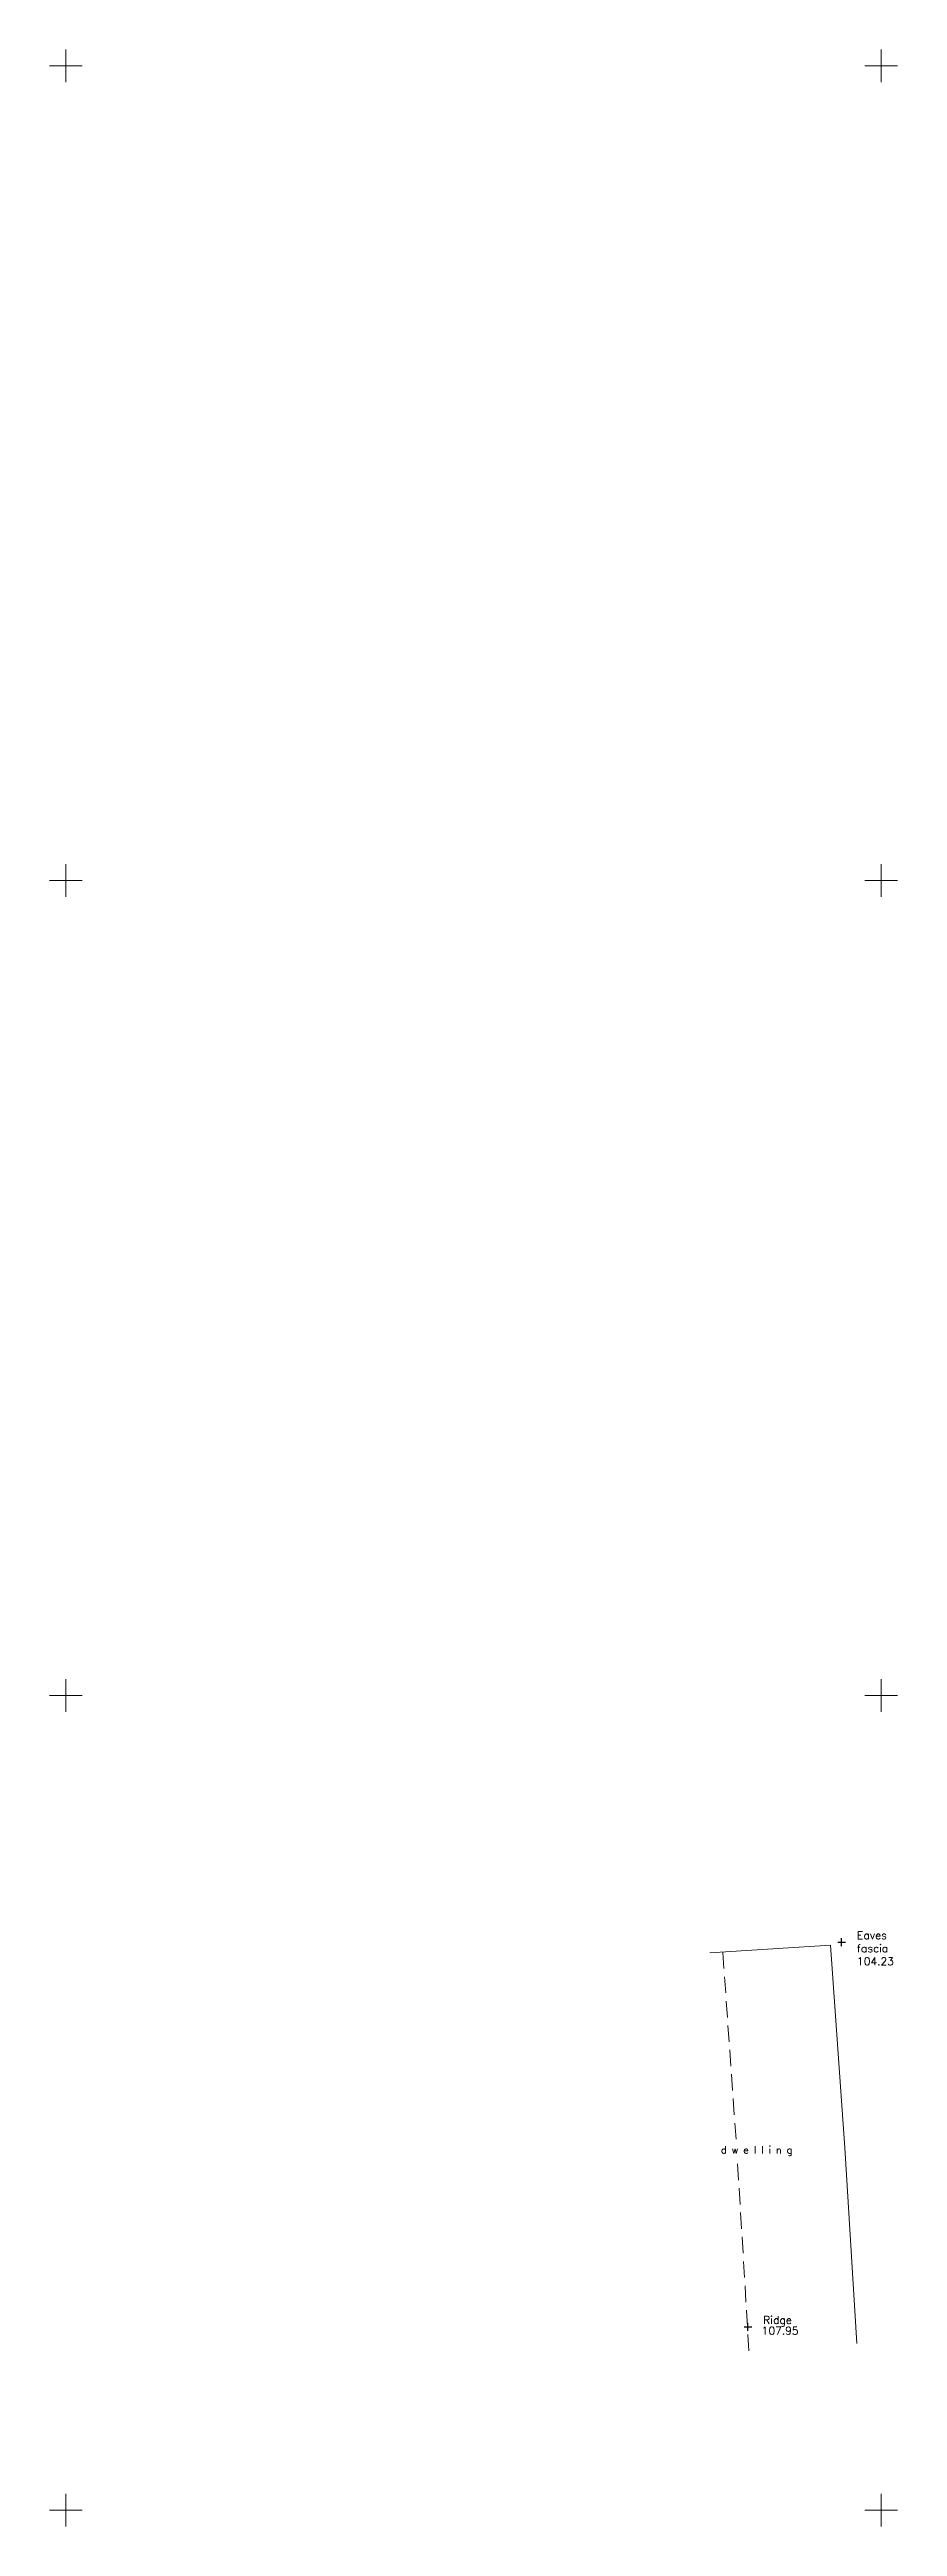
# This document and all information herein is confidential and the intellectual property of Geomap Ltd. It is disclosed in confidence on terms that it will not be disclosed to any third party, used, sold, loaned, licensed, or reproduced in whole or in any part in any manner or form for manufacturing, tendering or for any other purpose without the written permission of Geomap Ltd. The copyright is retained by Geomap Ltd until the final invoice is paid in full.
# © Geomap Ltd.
# Model space of a CAD drawing. Header units: metres. Extents: x 384624 to 384794, y 199250 to 199326.
# Drawn here: x 384624.5 to 384650.5, y 199249.5 to 199325.5 of the extents above; entities that cross this region are included whole.
import ezdxf

# ---------------------------------------------------------------- set-up
doc = ezdxf.new("R2010")
doc.units = ezdxf.units.M
doc.header["$PDMODE"] = 2
doc.header["$PDSIZE"] = 0.12
doc.linetypes.add('DASHED', pattern=[0.75, 0.5, -0.25])
doc.layers.add('C-SURVEY-Figures_Buidlings', color=4, linetype='Continuous', lineweight=18)
doc.layers.add('GRID', color=5, linetype='Continuous', lineweight=18)
for name, color, linetype in [('C-SURVEY-Points_Eaves_Label', 7, 'Continuous'), ('C-SURVEY-Points_Eaves_Marker', 7, 'Continuous'), ('C-SURVEY-Points_Ridge_Label', 7, 'Continuous'), ('C-SURVEY-Points_Ridge_Marker', 7, 'Continuous'), ('Ridge', 5, 'DASHED'), ('TEXT', 7, 'Continuous')]:
    doc.layers.add(name, color=color, linetype=linetype)
doc.styles.add('Geomap', font='romans.shx', dxfattribs={"height": 0.24})

# ---------------------------------------------------------------- blocks, each defined once
blk = doc.blocks.new('*U70')
at = {"layer": 'GRID'}
for p, q in [((-0.5, 0), (0.5, 0)), ((0, -0.5), (0, 0.5))]:
    blk.add_line(p, q, dxfattribs=at)
blk = doc.blocks.new('*U71')
at = {"layer": 'GRID', "color": 0, "linetype": 'ByBlock', "lineweight": -2, "transparency": 16777216}
for p in [(0, 75), (25, 75), (0, 50), (25, 50), (0, 25), (25, 25), (0, 0), (25, 0)]:
    blk.add_blockref('*U70', p, dxfattribs=at)

msp = doc.modelspace()

# ---------------------------------------------------------------- linework, layer by layer
at = {"layer": 'C-SURVEY-Figures_Buidlings', "color": 4, "linetype": 'Continuous', "lineweight": 18}
msp.add_lwpolyline([(384649.252, 199255.111), (384648.891, 199261.118), (384648.451, 199267.331), (384644.743, 199267.098)], dxfattribs=at)
at = {"layer": 'C-SURVEY-Points_Eaves_Marker', "lineweight": -3}
msp.add_point((384648.789, 199267.429), dxfattribs=at)
at = {"layer": 'C-SURVEY-Points_Ridge_Marker', "lineweight": -3}
msp.add_point((384645.916, 199255.627), dxfattribs=at)
at = {"layer": 'Ridge', "color": 5, "linetype": 'DASHED', "lineweight": 18}
for points in [[(384645.55, 199261.38), (384645.55, 199261.38), (384645.145, 199267.124)], [(384645.946, 199254.888), (384645.6, 199260.628)]]:
    msp.add_lwpolyline(points, dxfattribs=at)

# ---------------------------------------------------------------- block references
at = {"layer": 'GRID'}
msp.add_blockref('*U71', (384625, 199250), dxfattribs=at)

# ---------------------------------------------------------------- texts
at = {"layer": 'C-SURVEY-Points_Eaves_Label', "linetype": 'ByBlock', "insert": (384649.259, 199267.759), "char_height": 0.24, "attachment_point": 1, "style": 'Geomap'}
msp.add_mtext('Eaves\\Pfascia\\P104.23', dxfattribs=at)
at = {"layer": 'C-SURVEY-Points_Ridge_Label', "linetype": 'ByBlock', "char_height": 0.24, "style": 'Geomap'}
for s, insert, attachment_point in [('107.95', (384646.336, 199255.507), 4), ('Ridge', (384646.386, 199255.957), 1)]:
    msp.add_mtext(s, dxfattribs=dict(at, insert=insert, attachment_point=attachment_point))
at = {"layer": 'TEXT', "insert": (384645.087, 199261.164), "char_height": 0.22, "attachment_point": 1, "style": 'Geomap'}
msp.add_mtext_dynamic_manual_height_columns('d w e l l i n g \\P \\P\\P\\P\\P\\P\\P ', width=19.42217, gutter_width=10, heights=[-2.787], dxfattribs=at)

doc.saveas('drawing.dxf')
